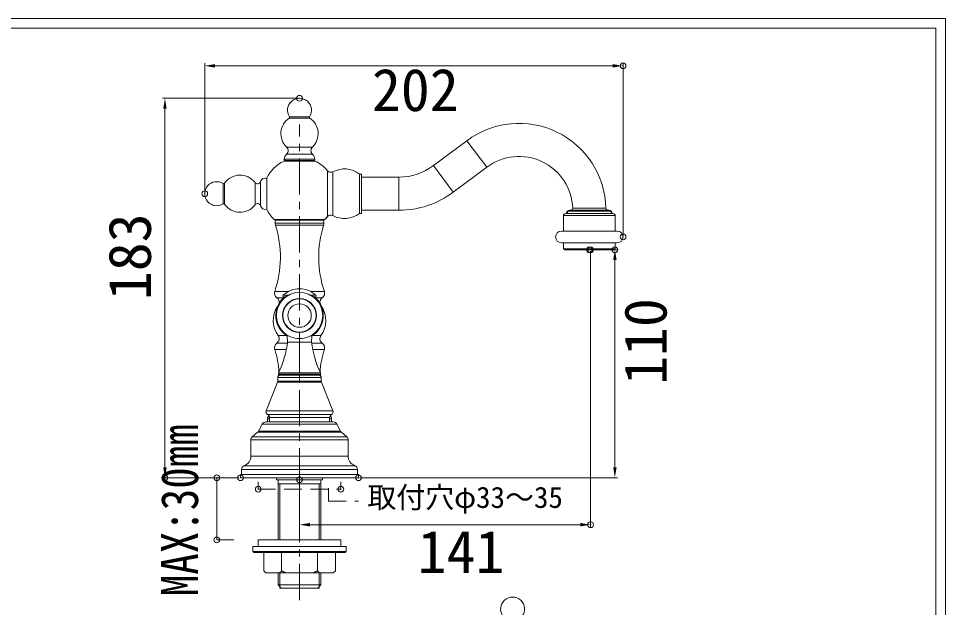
# Model space of a CAD drawing. Units: millimetres, scale not verified. Extents: x -893 to -5, y -307 to 307.
# Drawn here: x -452.6 to -4.9, y 22.8 to 307.4 of the extents above; entities that cross this region are included whole.
import ezdxf
from ezdxf.enums import TextEntityAlignment as Align

# ---------------------------------------------------------------- set-up
doc = ezdxf.new("R2010")
doc.units = ezdxf.units.MM
doc.header["$LTSCALE"] = 7
doc.header["$PDMODE"] = 32
doc.header["$PDSIZE"] = 2.8
doc.linetypes.add('DASHED1', pattern=[1.8, 1.2, -0.6])
doc.linetypes.add('USER6', pattern=[4, 2.5, -0.5, 0.5, -0.5])
doc.layers.add('0-0_0', color=7, linetype='Continuous', lineweight=18)
doc.layers.add('1-9_02___PRT_ALL_AXES', color=7, linetype='Continuous', lineweight=18)
doc.styles.add('ＭＳ ゴシック', font='')
doc.styles.get('ＭＳ ゴシック').set_extended_font_data('MS Gothic')

msp = doc.modelspace()

# ---------------------------------------------------------------- linework, layer by layer
at = {"layer": '0-0_0'}
for p, q in [((-893.369, 307.42), (-4.855, 307.42)), ((-4.855, -307.46), (-4.855, 307.42)), ((-888.671, 302.722), (-9.553, 302.722)), ((-9.553, -302.763), (-9.553, 302.722)), ((-9.553, 269.023), (-9.553, 302.722)), ((-312.01, 259.934), (-321.786, 259.934)), ((-311.868, 259.25), (-321.928, 259.25)), ((-252.185, 236.315), (-236.049, 248.386)), ((-236.049, 248.386), (-226.465, 235.574)), ((-324.359, 239.423), (-309.437, 239.423)), ((-309.932, 238.855), (-323.864, 238.855)), ((-252.185, 236.315), (-242.601, 223.503)), ((-242.601, 223.503), (-226.465, 235.574)), ((-268.898, 230.755), (-268.898, 214.755)), ((-353.776, 227.644), (-353.776, 217.867)), ((-353.093, 227.786), (-353.093, 217.725)), ((-183.945, 215.789), (-184.911, 215.795)), ((-189.39, 204.655), (-189.39, 212.155)), ((-189.39, 212.155), (-164.39, 212.155)), ((-188.39, 213.155), (-165.39, 213.155)), ((-187.89, 213.155), (-187.89, 213.255)), ((-187.89, 213.255), (-165.89, 213.255)), ((-166.39, 214.373), (-187.39, 214.373)), ((-167.39, 214.755), (-186.39, 214.755)), ((-164.39, 204.655), (-164.39, 212.155)), ((-305.148, 209.972), (-328.648, 209.972)), ((-189.39, 196.155), (-189.39, 199.055)), ((-164.39, 196.155), (-164.39, 199.055)), ((-189.39, 196.155), (-164.39, 196.155)), ((-188.89, 195.655), (-164.89, 195.655)), ((-324.396, 172.59), (-323.902, 172.59)), ((-309.891, 172.59), (-309.4, 172.59)), ((-322.647, 151.072), (-322.897, 154.062)), ((-322.897, 154.062), (-322.294, 154.062)), ((-316.898, 152.668), (-316.898, 136.185)), ((-311.499, 154.062), (-310.899, 154.062)), ((-311.149, 151.072), (-310.899, 154.062)), ((-322.647, 151.072), (-311.149, 151.072)), ((-328.898, 147.472), (-323.258, 147.472)), ((-304.898, 147.472), (-310.538, 147.472)), ((-327.006, 135.385), (-326.87, 135.385)), ((-327.005, 136.186), (-316.898, 136.185)), ((-316.898, 135.473), (-326.553, 135.473)), ((-326.553, 135.472), (-316.898, 135.472)), ((-326.398, 134.972), (-307.398, 134.972)), ((-320.691, 134.972), (-320.691, 135.472)), ((-320.657, 134.972), (-320.657, 135.472)), ((-320.354, 134.972), (-320.354, 135.472)), ((-320.255, 134.972), (-320.255, 135.472)), ((-319.679, 134.972), (-319.679, 135.472)), ((-319.524, 134.972), (-319.524, 135.472)), ((-318.923, 135.472), (-318.923, 134.972)), ((-318.826, 135.472), (-318.826, 134.972)), ((-318.731, 134.972), (-318.731, 135.472)), ((-318.536, 134.972), (-318.536, 135.472)), ((-317.994, 135.472), (-317.994, 134.972)), ((-317.88, 135.472), (-317.88, 134.972)), ((-317.604, 134.972), (-317.604, 135.472)), ((-317.388, 134.972), (-317.388, 135.472)), ((-316.958, 135.472), (-316.958, 134.972)), ((-316.898, 136.185), (-306.79, 136.185)), ((-316.898, 135.472), (-307.242, 135.472)), ((-316.838, 135.472), (-316.838, 134.972)), ((-316.408, 134.972), (-316.408, 135.472)), ((-316.192, 134.972), (-316.192, 135.472)), ((-315.916, 135.472), (-315.916, 134.972)), ((-315.802, 135.472), (-315.802, 134.972)), ((-315.26, 134.972), (-315.26, 135.472)), ((-315.065, 134.972), (-315.065, 135.472)), ((-314.97, 135.472), (-314.97, 134.972)), ((-314.872, 135.472), (-314.872, 134.972)), ((-314.272, 134.972), (-314.272, 135.472)), ((-314.117, 134.972), (-314.117, 135.472)), ((-313.541, 134.972), (-313.541, 135.472)), ((-313.442, 134.972), (-313.442, 135.472)), ((-313.139, 134.972), (-313.139, 135.472)), ((-313.104, 134.972), (-313.104, 135.472)), ((-306.926, 135.386), (-306.79, 135.386)), ((-327.398, 132.072), (-327.398, 133.972)), ((-327.398, 133.972), (-306.398, 133.972)), ((-306.398, 132.072), (-306.398, 133.972)), ((-333.185, 112.472), (-300.611, 112.472)), ((-332.398, 112.472), (-332.398, 113.927)), ((-332.398, 113.927), (-331.398, 113.927)), ((-332.128, 114.931), (-331.441, 114.931)), ((-302.398, 113.927), (-301.398, 113.927)), ((-302.354, 114.931), (-301.668, 114.931)), ((-301.398, 112.472), (-301.398, 113.927)), ((-334.959, 111.396), (-336.719, 108.016)), ((-336.719, 108.016), (-297.077, 108.016)), ((-334.959, 111.396), (-298.837, 111.396)), ((-298.837, 111.396), (-297.077, 108.016)), ((-340.398, 103.752), (-293.398, 103.752)), ((-340.398, 103.752), (-340.398, 95.972)), ((-337.192, 107.421), (-339.7, 105.271)), ((-339.7, 105.271), (-294.096, 105.271)), ((-337.192, 107.421), (-296.604, 107.421)), ((-296.604, 107.421), (-294.096, 105.271)), ((-293.398, 103.752), (-293.398, 95.972)), ((-340.398, 95.972), (-293.398, 95.972)), ((-343.612, 91.302), (-290.184, 91.302)), ((-345.398, 85.472), (-345.398, 86.972)), ((-345.398, 86.972), (-288.398, 86.972)), ((-345.398, 85.472), (-288.398, 85.472)), ((-344.898, 89.434), (-344.898, 86.972)), ((-344.898, 89.434), (-288.898, 89.434)), ((-328.048, 85.472), (-328.048, 84.472)), ((-305.748, 85.472), (-305.748, 84.472)), ((-288.898, 89.434), (-288.898, 86.972)), ((-288.398, 85.472), (-288.398, 86.972)), ((-305.748, 84.472), (-328.048, 84.472)), ((-327.198, 84.472), (-327.198, 55.472)), ((-306.598, 82.472), (-327.198, 82.472)), ((-306.598, 84.472), (-306.598, 55.472)), ((-339.398, 52.272), (-339.398, 49.772)), ((-294.398, 49.772), (-339.398, 49.772)), ((-294.898, 49.272), (-338.898, 49.272)), ((-334.218, 49.272), (-334.218, 40.472)), ((-325.558, 49.272), (-325.558, 40.472)), ((-308.238, 49.272), (-308.238, 40.472)), ((-299.577, 49.272), (-299.577, 40.472)), ((-294.398, 52.272), (-294.398, 49.772)), ((-333.218, 39.472), (-334.218, 40.472)), ((-300.577, 39.472), (-299.577, 40.472)), ((-333.218, 39.472), (-300.577, 39.472)), ((-327.198, 39.472), (-327.198, 33.672)), ((-306.598, 39.472), (-306.598, 33.672)), ((-325.698, 32.172), (-327.198, 33.672)), ((-306.598, 33.672), (-327.198, 33.672)), ((-307.448, 32.172), (-326.348, 32.172)), ((-308.098, 32.172), (-306.598, 33.672))]:
    msp.add_line(p, q, dxfattribs=at)
at = {"layer": '0-0_0', "lineweight": 15}
for p, q in [((-362.698, 223.38), (-362.698, 285.812)), ((-357.698, 284.562), (-165.59, 284.562)), ((-160.59, 202.48), (-160.59, 285.812)), ((-317.523, 268.855), (-383.17, 268.855)), ((-381.92, 263.855), (-381.92, 90.472)), ((-176.265, 195.655), (-163.305, 195.655)), ((-176.265, 195.03), (-176.265, 61.524)), ((-164.555, 90.472), (-164.555, 190.655)), ((-346.023, 85.472), (-383.17, 85.472)), ((-287.773, 85.472), (-163.305, 85.472)), ((-316.898, 83.847), (-316.898, 61.524)), ((-311.898, 62.774), (-181.265, 62.774))]:
    msp.add_line(p, q, dxfattribs=at)
at = {"layer": '0-0_0', "color": 1, "linetype": 'USER6'}
msp.add_line((-316.898, 26.324), (-316.898, 256.231), dxfattribs=at)
at = {"layer": '0-0_0', "color": 2}
for p, q in [((-187.39, 214.373), (-187.39, 213.155)), ((-166.39, 214.373), (-166.39, 213.155)), ((-326.348, 82.472), (-326.348, 55.472)), ((-307.448, 82.472), (-307.448, 55.472)), ((-326.348, 39.472), (-326.348, 32.172)), ((-307.448, 39.472), (-307.448, 32.172))]:
    msp.add_line(p, q, dxfattribs=at)
at = {"layer": '0-0_0', "color": 4, "lineweight": 9}
for p, q in [((-356.842, 85.472), (-356.842, 55.472)), ((-356.842, 85.472), (-348.665, 85.472)), ((-356.842, 55.472), (-348.665, 55.472))]:
    msp.add_line(p, q, dxfattribs=at)
at = {"layer": '0-0_0', "color": 4, "linetype": 'DASHED1', "lineweight": 9}
msp.add_line((-336.848, 79.934), (-336.848, 83.562), dxfattribs=at)
at = {"layer": '0-0_0'}
for points in [[(-168.902, 215.732), (-169.879, 215.734), (-170.041, 215.735)], [(-316.892, 135.472), (-312.514, 135.472), (-312.498, 135.472), (-307.242, 135.472)], [(-334.218, 40.472), (-334.185, 40.439), (-334.152, 40.406), (-334.119, 40.373), (-334.085, 40.341), (-334.052, 40.308), (-334.018, 40.275), (-333.984, 40.243), (-333.951, 40.211), (-333.917, 40.178), (-333.882, 40.146), (-333.848, 40.114), (-333.814, 40.082), (-333.78, 40.05), (-333.745, 40.019), (-333.711, 39.987), (-333.676, 39.956), (-333.641, 39.925), (-333.606, 39.893), (-333.571, 39.862), (-333.536, 39.831), (-333.5, 39.801), (-333.465, 39.77), (-333.429, 39.74), (-333.394, 39.709), (-333.358, 39.679), (-333.322, 39.649), (-333.286, 39.619), (-333.25, 39.589), (-333.214, 39.56), (-333.177, 39.53), (-333.141, 39.501), (-333.104, 39.472)], [(-326.673, 39.472), (-326.636, 39.501), (-326.599, 39.53), (-326.563, 39.56), (-326.527, 39.589), (-326.491, 39.619), (-326.455, 39.649), (-326.419, 39.679), (-326.383, 39.709), (-326.347, 39.74), (-326.312, 39.77), (-326.276, 39.801), (-326.241, 39.831), (-326.206, 39.862), (-326.171, 39.893), (-326.136, 39.924), (-326.101, 39.956), (-326.066, 39.987), (-326.032, 40.019), (-325.997, 40.05), (-325.963, 40.082), (-325.928, 40.114), (-325.894, 40.146), (-325.86, 40.178), (-325.826, 40.21), (-325.792, 40.243), (-325.759, 40.275), (-325.725, 40.308), (-325.691, 40.341), (-325.658, 40.373), (-325.625, 40.406), (-325.591, 40.439), (-325.558, 40.472)], [(-325.558, 40.472), (-325.467, 40.427), (-325.376, 40.382), (-325.284, 40.337), (-325.193, 40.292), (-325.101, 40.248), (-325.009, 40.204), (-324.917, 40.161), (-324.825, 40.117), (-324.733, 40.074), (-324.64, 40.032), (-324.547, 39.99), (-324.455, 39.948), (-324.362, 39.906), (-324.269, 39.865), (-324.175, 39.824), (-324.082, 39.783), (-323.988, 39.743), (-323.895, 39.703), (-323.801, 39.664), (-323.707, 39.625), (-323.612, 39.586), (-323.518, 39.548), (-323.424, 39.51), (-323.329, 39.472)], [(-310.467, 39.472), (-310.372, 39.51), (-310.278, 39.548), (-310.183, 39.586), (-310.089, 39.625), (-309.995, 39.664), (-309.901, 39.703), (-309.808, 39.743), (-309.714, 39.783), (-309.621, 39.824), (-309.527, 39.865), (-309.434, 39.906), (-309.341, 39.948), (-309.248, 39.99), (-309.156, 40.032), (-309.063, 40.074), (-308.971, 40.117), (-308.879, 40.161), (-308.787, 40.204), (-308.695, 40.248), (-308.603, 40.292), (-308.512, 40.337), (-308.42, 40.382), (-308.329, 40.427), (-308.238, 40.472)], [(-308.238, 40.472), (-308.205, 40.439), (-308.171, 40.406), (-308.138, 40.373), (-308.105, 40.341), (-308.071, 40.308), (-308.037, 40.275), (-308.004, 40.243), (-307.97, 40.211), (-307.936, 40.178), (-307.902, 40.146), (-307.868, 40.114), (-307.833, 40.082), (-307.799, 40.05), (-307.764, 40.019), (-307.73, 39.987), (-307.695, 39.956), (-307.66, 39.925), (-307.625, 39.893), (-307.59, 39.862), (-307.555, 39.831), (-307.52, 39.801), (-307.484, 39.77), (-307.449, 39.74), (-307.413, 39.709), (-307.377, 39.679), (-307.341, 39.649), (-307.305, 39.619), (-307.269, 39.589), (-307.233, 39.56), (-307.196, 39.53), (-307.16, 39.501), (-307.123, 39.472)], [(-300.692, 39.472), (-300.655, 39.501), (-300.619, 39.53), (-300.582, 39.56), (-300.546, 39.589), (-300.51, 39.619), (-300.474, 39.649), (-300.438, 39.679), (-300.402, 39.709), (-300.366, 39.74), (-300.331, 39.77), (-300.295, 39.801), (-300.26, 39.831), (-300.225, 39.862), (-300.19, 39.893), (-300.155, 39.924), (-300.12, 39.956), (-300.085, 39.987), (-300.051, 40.019), (-300.016, 40.05), (-299.982, 40.082), (-299.948, 40.114), (-299.913, 40.146), (-299.879, 40.178), (-299.845, 40.21), (-299.812, 40.243), (-299.778, 40.275), (-299.744, 40.308), (-299.711, 40.341), (-299.677, 40.373), (-299.644, 40.406), (-299.611, 40.439), (-299.577, 40.472)]]:
    msp.add_lwpolyline(points, dxfattribs=at)
at = {"layer": '0-0_0', "color": 4, "linetype": 'DASHED1', "lineweight": 9}
for points in [[(-336.848, 79.934), (-296.948, 79.934), (-296.948, 83.562)], [(-302.826, 80.379), (-302.826, 74.069), (-288.472, 74.069)]]:
    msp.add_lwpolyline(points, dxfattribs=at)
at = {"layer": '0-0_0'}
for centre, radius, start, end in [((-322.208, 259.665), 0.5, 303.98095, 32.56177), ((-311.588, 259.665), 0.5, 147.43823, 236.01905), ((-210.89, 214.755), 42, 1.33258, 126.8), ((-323.864, 239.355), 0.5, 172.17815, 270), ((-309.932, 239.355), 0.5, 270, 7.82185), ((-210.89, 214.755), 26, 2.29244, 126.8), ((-268.898, 258.656), 27.901, 270.00048, 306.79952), ((-353.507, 228.065), 0.5, 237.43823, 326.01905), ((-268.898, 258.656), 43.901, 270.00048, 306.79952), ((-353.507, 217.446), 0.5, 33.98095, 122.56177), ((-185.91, 215.755), 1, 269.99799, 2.29252), ((-160.106, 4537.003), 4321.28, 269.68392, 269.86827), ((-167.902, 215.755), 1, 181.33263, 270.00201), ((-188.39, 212.155), 1, 90, 180), ((-186.39, 213.255), 1.5, 90, 180), ((-167.39, 213.255), 1.5, 0, 90), ((-165.39, 212.155), 1, 0, 90), ((-188.89, 196.155), 0.5, 180, 270), ((-164.89, 196.155), 0.5, 270, 0), ((-316.896, 163.872), 11.5, 130.70269, 238.548), ((-316.9, 163.872), 11.5, 301.452, 49.29731), ((-372.231, 157.508), 50, 334.75766, 352.60426), ((-261.565, 157.508), 50, 187.39574, 205.24361), ((-366.279, 134.751), 39.486, 2.46365, 18.79395), ((-267.517, 134.751), 39.486, 161.20605, 177.53621), ((-326.398, 133.972), 1, 90, 180), ((-326.554, 135.172), 0.5, 154.75639, 223.90358), ((-326.553, 135.973), 0.5, 154.75766, 270), ((-372.231, 156.709), 50, 334.75639, 335.05241), ((-366.279, 134.751), 39.486, 0.15181, 1.22962), ((-307.398, 133.972), 1, 0, 90), ((-307.242, 135.972), 0.5, 270, 25.24361), ((-267.517, 134.751), 39.486, 178.77249, 179.84819), ((-261.565, 156.709), 50, 204.94888, 205.24234), ((-307.243, 135.173), 0.5, 316.03637, 25.24234), ((-333.185, 110.472), 2, 90, 152.50362), ((-330.398, 113.927), 2, 149.86987, 180), ((-366.279, 134.751), 39.486, 329.86987, 330.94788), ((-267.517, 134.751), 39.486, 209.05212, 210.13013), ((-303.398, 113.927), 2, 0, 30.13013), ((-300.611, 110.472), 2, 27.49638, 90), ((-338.493, 108.939), 2, 310.60129, 332.50362), ((-295.303, 108.939), 2, 207.49638, 229.39871), ((-338.398, 103.752), 2, 130.60129, 180), ((-295.398, 103.752), 2, 0, 49.39871), ((-345.398, 95.972), 5, 290.92483, 0), ((-288.398, 95.972), 5, 180, 249.07517), ((-342.898, 89.434), 2, 110.92483, 180), ((-290.898, 89.434), 2, 0, 69.07517), ((-338.898, 49.772), 0.5, 180, 270), ((-294.898, 49.772), 0.5, 270, 0)]:
    msp.add_arc(centre, radius, start, end, dxfattribs=at)
for p in [(-160.59, 284.562), (-316.898, 268.855), (-362.698, 222.755), (-160.59, 201.855), (-176.89, 195.655), (-176.265, 195.655), (-164.555, 195.655), (-381.92, 85.472), (-345.398, 85.472), (-316.898, 84.472), (-288.398, 85.472), (-176.265, 62.774)]:
    msp.add_point(p, dxfattribs=at)
at = {"layer": '0-0_0', "color": 6}
for p in [(-356.842, 85.472), (-336.848, 79.934), (-296.948, 79.934), (-356.842, 55.472)]:
    msp.add_point(p, dxfattribs=at)
at = {"layer": '0-0_0'}
for points in [[(-357.698, 285.396), (-357.698, 283.729), (-362.698, 284.562)], [(-165.59, 285.396), (-165.59, 283.729), (-160.59, 284.562)], [(-382.753, 263.855), (-381.087, 263.855), (-381.92, 268.855)], [(-165.388, 190.655), (-163.722, 190.655), (-164.555, 195.655)], [(-382.753, 90.472), (-381.087, 90.472), (-381.92, 85.472)], [(-165.388, 90.472), (-163.722, 90.472), (-164.555, 85.472)], [(-311.898, 63.607), (-311.898, 61.941), (-316.898, 62.774)], [(-181.265, 63.607), (-181.265, 61.941), (-176.265, 62.774)]]:
    msp.add_solid(points, dxfattribs=at)
at = {"layer": '1-9_02___PRT_ALL_AXES'}
for p, q in [((-323.132, 245.296), (-310.664, 245.296)), ((-323.126, 241.855), (-310.67, 241.855)), ((-309.398, 238.555), (-324.398, 238.555)), ((-322.898, 238.855), (-322.898, 238.555)), ((-310.898, 238.855), (-310.898, 238.555)), ((-303.349, 233.815), (-303.349, 211.696)), ((-300.855, 233.316), (-300.855, 212.194)), ((-335.757, 216.94), (-335.757, 228.57)), ((-332.698, 230.255), (-332.698, 215.255)), ((-287.898, 232.255), (-287.898, 213.255)), ((-286.898, 232.255), (-287.898, 232.255)), ((-286.898, 232.255), (-286.898, 213.255)), ((-286.898, 230.755), (-268.898, 230.755)), ((-338.398, 217.398), (-338.398, 228.112)), ((-303.349, 211.696), (-304.648, 210.272)), ((-286.898, 213.255), (-287.898, 213.255)), ((-286.898, 214.755), (-268.898, 214.755)), ((-189.39, 212.155), (-189.39, 204.655)), ((-187.89, 213.255), (-187.89, 213.155)), ((-165.89, 213.255), (-165.89, 213.155)), ((-164.39, 212.155), (-164.39, 204.655)), ((-329.148, 210.272), (-304.648, 210.272)), ((-328.648, 209.972), (-328.648, 208.472)), ((-328.648, 208.472), (-305.148, 208.472)), ((-328.495, 207.472), (-305.301, 207.472)), ((-327.898, 209.972), (-327.898, 210.272)), ((-305.898, 209.972), (-305.898, 210.272)), ((-305.148, 209.972), (-305.148, 208.472)), ((-163.39, 204.655), (-190.39, 204.655)), ((-163.39, 199.055), (-190.39, 199.055)), ((-189.39, 199.055), (-189.39, 196.155)), ((-164.39, 199.055), (-164.39, 196.155)), ((-328.898, 175.472), (-322.313, 175.472)), ((-304.898, 175.472), (-311.483, 175.472)), ((-327.898, 172.472), (-324.515, 172.472)), ((-322.26, 173.697), (-324.791, 173.697)), ((-323.582, 172.833), (-324.448, 172.833)), ((-309.005, 173.697), (-311.532, 173.697)), ((-309.348, 172.833), (-310.21, 172.833)), ((-305.898, 172.472), (-309.281, 172.472)), ((-327.248, 154.272), (-323.191, 154.272)), ((-306.548, 154.272), (-310.605, 154.272)), ((-327.898, 150.472), (-322.749, 150.472)), ((-305.898, 150.472), (-311.047, 150.472)), ((-327.471, 131.698), (-333.048, 117.872)), ((-306.325, 131.698), (-327.471, 131.698)), ((-327.398, 133.972), (-327.398, 132.072)), ((-306.398, 132.072), (-327.398, 132.072)), ((-306.398, 133.972), (-306.398, 132.072)), ((-306.325, 131.698), (-300.748, 117.872)), ((-300.748, 117.872), (-333.048, 117.872)), ((-301.498, 115.972), (-332.298, 115.972)), ((-331.398, 114.572), (-331.398, 112.472)), ((-302.398, 114.572), (-331.398, 114.572)), ((-302.398, 114.572), (-302.398, 112.472)), ((-336.848, 55.472), (-336.848, 52.272)), ((-296.948, 55.472), (-336.848, 55.472)), ((-296.948, 55.472), (-296.948, 52.272)), ((-339.398, 52.272), (-339.398, 49.772)), ((-294.398, 52.272), (-339.398, 52.272)), ((-294.398, 52.272), (-294.398, 49.772))]:
    msp.add_line(p, q, dxfattribs=at)
for radius in [11.2, 11.179, 8.185, 8, 5.678]:
    msp.add_circle((-316.896, 163.868), radius, dxfattribs=at)
for centre, radius, start, end in [((-316.898, 263.055), 5.8, 327.43823, 212.56177), ((-316.898, 251.787), 9, 123.98095, 226.15617), ((-316.898, 251.787), 9, 313.84383, 56.01905), ((-320.224, 238.855), 4.174, 134.0491, 172.17815), ((-324.787, 243.573), 2.389, 314.0491, 46.15617), ((-309.009, 243.573), 2.389, 133.84383, 225.9509), ((-313.572, 238.855), 4.174, 7.82185, 45.9509), ((-316.898, 222.755), 17.49, 115.39292, 154.60708), ((-316.898, 222.755), 17.49, 39.22292, 64.60708), ((-301.799, 235.079), 2, 219.22292, 298.176), ((-295.198, 222.755), 11.981, 52.46057, 118.176), ((-356.898, 222.755), 5.8, 57.43823, 302.56177), ((-345.63, 222.755), 9, 36.52961, 146.01905), ((-337.192, 229.005), 1.5, 216.52961, 343.14789), ((-333.364, 227.846), 2.5, 74.54579, 163.14789), ((-345.63, 222.755), 9, 213.98095, 323.47039), ((-337.192, 216.505), 1.5, 16.85211, 143.47039), ((-333.364, 217.665), 2.5, 196.85211, 285.45421), ((-316.898, 222.755), 17.49, 205.39292, 225.53995), ((-316.898, 222.755), 17.49, 314.46005, 320.77708), ((-301.799, 210.431), 2, 61.824, 140.77708), ((-295.198, 222.755), 11.981, 241.824, 307.53943), ((-377.727, 192.089), 51.579, 341.20605, 17.35233), ((-325.295, 208.472), 3.353, 180, 197.35233), ((-256.069, 192.089), 51.579, 162.64767, 198.79395), ((-308.501, 208.472), 3.353, 342.64767, 0), ((-190.39, 201.855), 2.8, 90, 270), ((-163.39, 201.855), 2.8, 270, 90), ((-326.424, 174.63), 2.613, 161.20605, 235.66384), ((-316.898, 165.333), 11.5, 89.99918, 133.34176), ((-316.898, 165.333), 11.5, 46.65824, 90.00082), ((-307.372, 174.63), 2.613, 304.33616, 18.79395), ((-329.41, 170.258), 2.682, 345.85473, 55.66384), ((-324.448, 173.333), 0.5, 133.34176, 270), ((-309.348, 173.333), 0.5, 270, 46.65824), ((-304.385, 170.258), 2.682, 124.33616, 194.14527), ((-317.429, 161.472), 12.176, 146.17454, 216.25054), ((-316.367, 161.472), 12.176, 323.74946, 33.82546), ((-329.41, 152.686), 2.682, 304.33616, 36.25054), ((-304.385, 152.686), 2.682, 143.74946, 235.66384), ((-326.424, 148.314), 2.613, 124.33616, 198.79395), ((-307.372, 148.314), 2.613, 341.20605, 55.66384), ((-328.398, 132.072), 1, 338.03078, 0), ((-305.398, 132.072), 1, 180, 201.96922), ((-331.687, 117.311), 1.472, 157.6115, 245.47045), ((-302.109, 117.311), 1.472, 294.52955, 22.3885), ((-332.937, 114.572), 1.539, 0, 65.47045), ((-300.859, 114.572), 1.539, 114.52955, 180), ((-213.956, 21.987), 5.8, 323.56968, 216.43037)]:
    msp.add_arc(centre, radius, start, end, dxfattribs=at)

# ---------------------------------------------------------------- texts
at = {"layer": '0-0_0', "style": 'ＭＳ ゴシック'}
for s, p in [('202', (-281.926, 256.518)), ('141', (-259.848, 33.256))]:
    msp.add_text(s, height=20.53, dxfattribs=at).set_placement(p, align=Align.BOTTOM_LEFT)
for s, p in [('183', (-382.545, 171.33)), ('110', (-133.388, 130.363))]:
    msp.add_text(s, height=20.53, rotation=90, dxfattribs=at).set_placement(p, align=Align.BOTTOM_LEFT)
at = {"layer": '0-0_0', "style": 'ＭＳ ゴシック', "width": 0.85}
msp.add_text('MAX:30㎜', height=17.96, rotation=90, dxfattribs=at).set_placement((-360.505, 28.207), align=Align.BOTTOM_LEFT)
at = {"layer": '0-0_0', "color": 4, "style": 'ＭＳ ゴシック'}
msp.add_text('取付穴φ33～35', height=10.26, dxfattribs=at).set_placement((-284.184, 67.797), align=Align.BOTTOM_LEFT)

doc.saveas('drawing.dxf')
